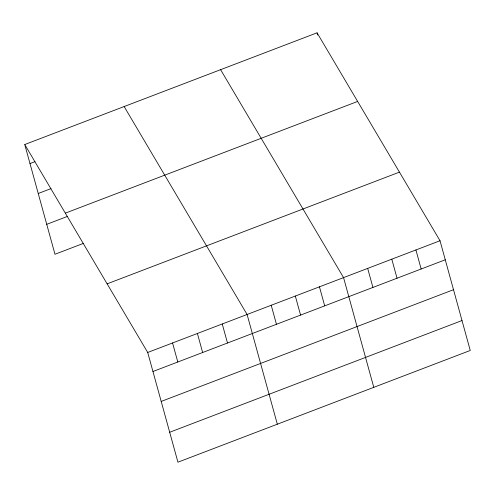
<?xml version="1.0" encoding="UTF-8"?>
<svg xmlns="http://www.w3.org/2000/svg" width="495" height="495" viewBox="0 0 495 495"><rect width="100%" height="100%" fill="white"/><g stroke="black" fill="none" stroke-linecap="round" stroke-linejoin="round"><path stroke-width="0.74" d="M24.75 144.528L317.066 32.812L440.024 240.743L470.25 350.472L177.934 462.188L147.708 352.465L24.75 144.528L54.976 254.257L83.37 243.404M29.991 163.567L34.966 161.667M38.239 193.489L51.016 188.607M65.328 213.147L357.644 101.432M46.728 224.328L67.32 216.457M107.13 283.845L399.453 172.13M147.708 352.465L440.024 240.743M152.955 371.498L445.271 259.782M161.197 401.426L453.513 289.711M169.692 432.259L462.008 320.543M220.603 69.677L343.561 277.615L373.787 387.338M124.14 106.543L247.098 314.48L277.324 424.203M415.911 249.963L421.152 268.995M391.793 259.176L397.039 278.215M317.066 32.812L317.672 35.009M367.68 268.395L372.921 287.428M319.448 286.828L324.689 305.867M295.329 296.047L300.57 315.08M271.217 305.26L276.458 324.299M222.249 323.978L227.496 343.01M197.406 333.469L202.647 352.508M172.557 342.967L177.798 362"/></g></svg>
